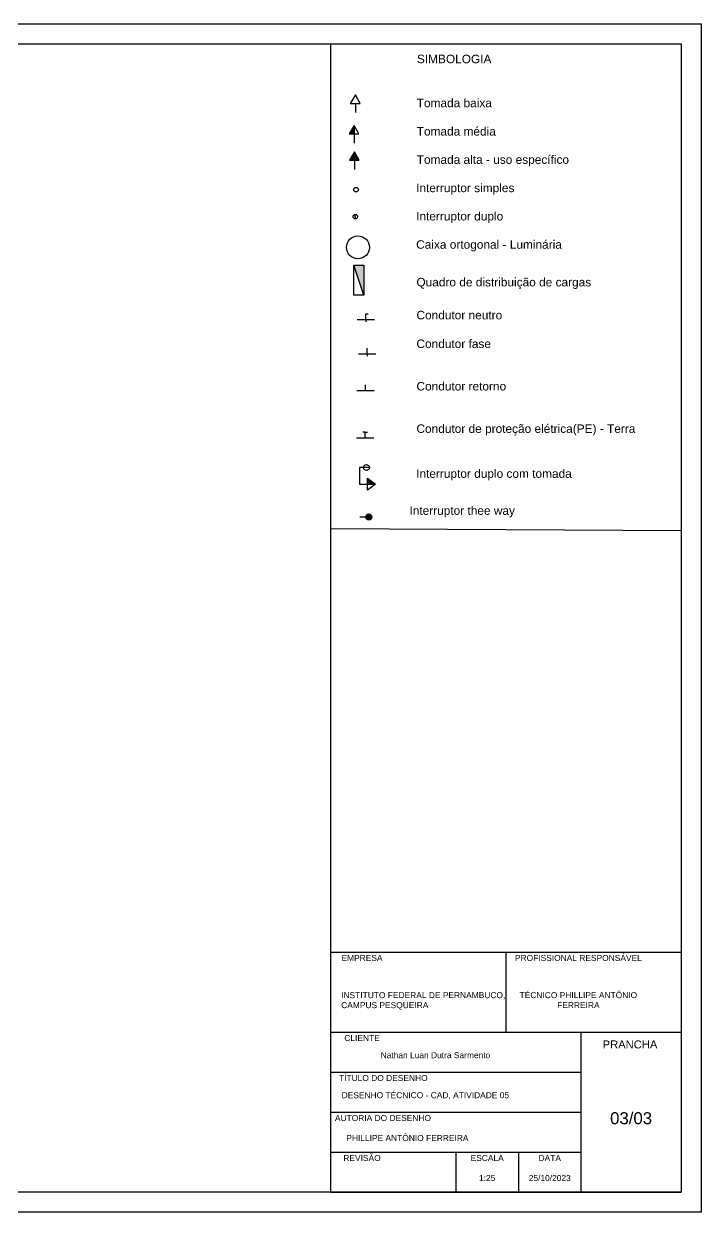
# Model space of a CAD drawing. Header units: millimetres. Extents: x 5273 to 6114, y 5417 to 6011.
# Drawn here: x 5775 to 6114, y 5417 to 6011 of the extents above; entities that cross this region are included whole.
import ezdxf

# ---------------------------------------------------------------- set-up
doc = ezdxf.new("R2010")
doc.units = ezdxf.units.MM
for name, color, linetype, plot in [('condutores', 7, 'Continuous', False), ('eletrodutos', 7, 'Continuous', False), ('interruptores', 7, 'Continuous', False), ('quadro-geral', 7, 'Continuous', False)]:
    doc.layers.add(name, color=color, linetype=linetype, plot=plot)
doc.layers.add('folhas', color=7, linetype='Continuous')
doc.styles.get("Standard").update_dxf_attribs({"font": 'arial.ttf'})

# ---------------------------------------------------------------- blocks, each defined once
blk = doc.blocks.new('tomada')
at = {"layer": 'folhas'}
blk.add_line((23.1, -25), (23.1, -33), dxfattribs=at)
blk.add_lwpolyline([(23.1, -17.5), (18.7, -25), (27.4, -25)], close=True, dxfattribs=at)
blk = doc.blocks.new('tomada media')
at = {"true_color": 0xffffff}
h = blk.add_hatch(color=7, dxfattribs=at)
h.dxf.hatch_style = 1
h.paths.add_polyline_path([(0, 7.5), (-4.3, 0), (0, 0)])
at = {"layer": 'folhas'}
for p, q in [((0, 7.5), (0, 0)), ((0, 0), (0, -8))]:
    blk.add_line(p, q, dxfattribs=at)
blk.add_lwpolyline([(0, 7.5), (-4.3, 0), (4.3, 0)], close=True, dxfattribs=at)
blk = doc.blocks.new('tomada alta')
at = {"layer": 'folhas', "true_color": 0xffffff}
h = blk.add_hatch(color=7, dxfattribs=at)
h.dxf.hatch_style = 1
h.paths.add_polyline_path([(4.3, -7.5), (0, 0), (-4.3, -7.5)])
at = {"layer": 'folhas'}
blk.add_blockref('tomada', (-23.1, 17.5), dxfattribs=at)
blk = doc.blocks.new('tomada alta 1')
at = {"layer": 'folhas'}
blk.add_blockref('tomada alta', (0, 7.5), dxfattribs=at)
blk = doc.blocks.new('interruptor')
at = {"layer": 'folhas'}
blk.add_circle((0, 0), 2, dxfattribs=at)
blk = doc.blocks.new('interruptor 1')
at = {"layer": 'folhas'}
blk.add_blockref('interruptor', (7.4, -6.1), dxfattribs=at)
blk = doc.blocks.new('interruptor 2 seção')
at = {"layer": 'folhas'}
for q in [(0, 2), (0, -2)]:
    blk.add_line((0, 0), q, dxfattribs=at)
blk.add_circle((0, 0), 2, dxfattribs=at)
blk = doc.blocks.new('lampada')
at = {"layer": 'folhas'}
blk.add_circle((0, 0), 10, dxfattribs=at)
blk = doc.blocks.new('condutor fase')
at = {"layer": 'folhas'}
for p, q in [((10.8, -11.3), (10.8, -6.3)), ((10.8, -6.3), (12.8, -6.3)), ((3.3, -11.3), (18.3, -11.3)), ((10.8, -11.3), (10.8, -13.3))]:
    blk.add_line(p, q, dxfattribs=at)
blk = doc.blocks.new('condutor neutro')
at = {"layer": 'folhas'}
for p, q in [((5.7, -34.8), (5.7, -29.8)), ((-1.8, -34.8), (13.2, -34.8)), ((5.7, -34.8), (5.7, -36.8))]:
    blk.add_line(p, q, dxfattribs=at)
blk = doc.blocks.new('condutor terra')
at = {"layer": 'folhas'}
for p, q in [((-80.1, -16.2), (-65.1, -16.2)), ((-72.6, -11.2), (-74.6, -11.2)), ((-72.6, -16.2), (-72.6, -11.2)), ((-72.6, -11.2), (-70.6, -11.2))]:
    blk.add_line(p, q, dxfattribs=at)
blk = doc.blocks.new('condutor')
at = {"layer": 'folhas'}
for p, q in [((-57, 18.9), (-57, 23.9)), ((-64.5, 18.9), (-49.5, 18.9))]:
    blk.add_line(p, q, dxfattribs=at)
blk = doc.blocks.new('quadro-geral')
h = blk.add_hatch(color=256)
h.dxf.hatch_style = 1
h.paths.add_polyline_path([(5, 0), (0, 0), (5, -15)])
at = {"layer": 'quadro-geral'}
for p, q in [((0, -15), (0, 0)), ((5, -15), (0, -15))]:
    blk.add_line(p, q, dxfattribs=at)
blk.add_lwpolyline([(5, -15), (0, 0), (5, 0)], close=True, dxfattribs=at)
blk = doc.blocks.new('inter-simples')
at = {"layer": 'eletrodutos'}
blk.add_line((0, 0), (0, 3), dxfattribs=at)
blk.add_circle((0, 4.51), 1.51, dxfattribs=at)
blk = doc.blocks.new('inter-three-way')
at = {"true_color": 0x000000}
h = blk.add_hatch(color=18, dxfattribs=at)
h.dxf.hatch_style = 1
h.paths.add_polyline_path([(3, 0, 1), (6.01, 0, 1)])
at = {"layer": 'eletrodutos', "rotation": 270}
blk.add_blockref('inter-simples', (0, 0), dxfattribs=at)

msp = doc.modelspace()

# ---------------------------------------------------------------- hatches: boundary and pattern name
at = {"true_color": 0x000000}
h = msp.add_hatch(color=18, dxfattribs=at)
h.dxf.hatch_style = 1
h.paths.add_polyline_path([(5946.89, 5784.11), (5946.89, 5781.11), (5950.89, 5781.11)])

# ---------------------------------------------------------------- linework, layer by layer
for p, q in [((5272.55, 6011.22), (6113.55, 6011.22)), ((6113.55, 6011.22), (6113.55, 5417.22)), ((5928.55, 5547.22), (5928.55, 6001.22)), ((5928.55, 5427.22), (5928.55, 5547.22)), ((5928.55, 5547.22), (6103.55, 5547.22)), ((6016.05, 5547.22), (6016.05, 5507.22)), ((5928.55, 5507.22), (5928.55, 5527.22)), ((5928.55, 5487.22), (5928.55, 5507.22)), ((5928.55, 5507.22), (6103.55, 5507.22)), ((6053.55, 5427.22), (6053.55, 5507.22)), ((5928.55, 5467.22), (5928.55, 5487.22)), ((5928.55, 5487.22), (6053.55, 5487.22)), ((5928.55, 5447.22), (5928.55, 5467.22)), ((5928.55, 5467.22), (6053.55, 5467.22)), ((5928.55, 5427.22), (5928.55, 5447.22)), ((5928.55, 5447.22), (6053.55, 5447.22)), ((5991.05, 5447.22), (5991.05, 5427.22)), ((6022.3, 5447.22), (6022.3, 5427.22)), ((6103.55, 5427.22), (5928.55, 5427.22)), ((5928.55, 5427.22), (6103.55, 5427.22)), ((6103.55, 5427.22), (6053.55, 5427.22)), ((6113.55, 5417.22), (5272.55, 5417.22))]:
    msp.add_line(p, q)
msp.add_lwpolyline([(5297.55, 6001.22), (6103.55, 6001.22), (6103.55, 5427.22), (5297.55, 5427.22), (5297.55, 5715.02)], close=True)
msp.add_lwpolyline([(5947.9, 5789.44), (5944.89, 5789.44), (5942.84, 5789.44), (5942.84, 5781.11), (5946.89, 5781.11), (5946.89, 5784.11), (5950.89, 5781.11), (5946.89, 5778.11), (5946.89, 5781.11), (5950.89, 5781.11)])
at = {"layer": 'condutores'}
msp.add_line((5928.55, 5758.98), (6103.55, 5758), dxfattribs=at)
at = {"layer": 'eletrodutos'}
msp.add_circle((5946.39, 5789.44), 1.51, dxfattribs=at)

# ---------------------------------------------------------------- block references
at = {"layer": 'folhas', "xscale": 0.5705827190006385, "yscale": 0.5705827190006385, "zscale": 0.5705827190006385}
for name, p in [('tomada', (5927.66, 5985.66)), ('tomada media', (5940.21, 5956.14)), ('tomada alta 1', (5940.35, 5943.01)), ('interruptor 1', (5936.99, 5931.77)), ('interruptor 2 seção', (5940.83, 5914.8)), ('lampada', (5942.13, 5899.46)), ('condutor fase', (5939.9, 5869.87)), ('condutor neutro', (5943.52, 5866.11)), ('condutor', (5978.42, 5817.16)), ('condutor terra', (5987.14, 5813.52))]:
    msp.add_blockref(name, p, dxfattribs=at)
at = {"layer": 'interruptores'}
msp.add_blockref('inter-three-way', (5943.08, 5764.72), dxfattribs=at)
at = {"layer": 'quadro-geral'}
msp.add_blockref('quadro-geral', (5940.08, 5890.59), dxfattribs=at)

# ---------------------------------------------------------------- texts
at = {"attachment_point": 1}
for s, width, heights, insert, char_height in [('\\pxqc;{\\C1;EMPRESA}', 31.25, [6.39], (5928.55, 5545.82), 3), ('\\pxqc;{\\C1;PROFISSIONAL RESPONSÁVEL}', 72.3358, [6.39], (6016.05, 5545.82), 3), ('INSTITUTO FEDERAL DE PERNAMBUCO, \\PCAMPUS PESQUEIRA', 142.9396, [15.71], (5933.77, 5527.22), 3), ('\\pxqc;TÉCNICO PHILLIPE ANTÔNIO FERREIRA\\P', 72.3358, [14.22], (6016.05, 5527.22), 3), ('\\pxqc;{\\C1;CLIENTE}', 31.25, [6.39], (5928.55, 5505.82), 3), ('\\pxqc;{\\C1;PRANCHA}', 48.8859, [10.64], (6053.55, 5503.09), 4), ('\\pxqc;Nathan Luan Dutra Sarmento', 104.5831, [6.39], (5928.55, 5497.22), 3), ('\\pxqc;{\\C1;TÍTULO DO DESENHO}', 52.5425, [6.39], (5928.55, 5485.82), 3), ('\\pxqc;DESENHO TÉCNICO - CAD, ATIVIDADE 05', 94.5008, [14.51], (5928.55, 5477.22), 3), ('\\pxqc;{\\C1;AUTORIA DO DESENHO}', 52.1712, [6.39], (5928.55, 5465.82), 3), ('\\pxqc;03/03', 50, [0], (6053.55, 5467.22), 6), ('\\pxqc;PHILLIPE ANTÔNIO FERREIRA', 76.5644, [6.39], (5928.55, 5455.82), 3), ('\\pxqc;{\\C1;REVISÃO}', 31.25, [6.39], (5928.55, 5445.82), 3), ('\\pxqc;{\\C1;ESCALA}', 31.25, [6.39], (5991.05, 5445.82), 3), ('\\pxqc;{\\C1;DATA}', 31.25, [6.39], (6022.3, 5445.82), 3), ('\\pxqc;1:25', 31.25, [6.39], (5991.05, 5435.82), 3), ('\\pxqc;25/10/2023', 31.25, [6.39], (6022.3, 5435.82), 3)]:
    msp.add_mtext_dynamic_manual_height_columns(s, width=width, gutter_width=12.5, heights=heights, dxfattribs=dict(at, insert=insert, char_height=char_height))
at = {"layer": 'folhas'}
for s, height, p in [('SIMBOLOGIA', 4.241, (5971.59, 5991.52)), ('8', 0.424, (5971.57, 5982.39)), ('Tomada baixa', 4.2415, (5971.49, 5969.51)), ('Tomada média', 4.2415, (5971.49, 5955.35)), ('Tomada alta - uso específico', 4.2415, (5971.49, 5941.2)), ('Interruptor simples', 4.2415, (5971.2, 5927.06)), ('Interruptor duplo', 4.2415, (5971.2, 5912.92)), ('Caixa ortogonal - Luminária', 4.2415, (5971.21, 5898.78)), ('Quadro de distribuição de cargas', 4.2415, (5971.34, 5879.96)), ('Condutor neutro', 4.2415, (5971.36, 5863.49)), ('Condutor fase', 4.2415, (5971.36, 5849.15)), ('Condutor retorno', 4.2415, (5971.36, 5827.94)), ('Condutor de proteção elétrica(PE) - Terra', 4.2415, (5971.36, 5806.73)), ('Interruptor duplo com tomada', 4.2415, (5971.2, 5784.28)), ('Interruptor thee way', 4.2415, (5967.85, 5765.79))]:
    msp.add_text(s, height=height, dxfattribs=at).set_placement(p)

doc.saveas('drawing.dxf')
